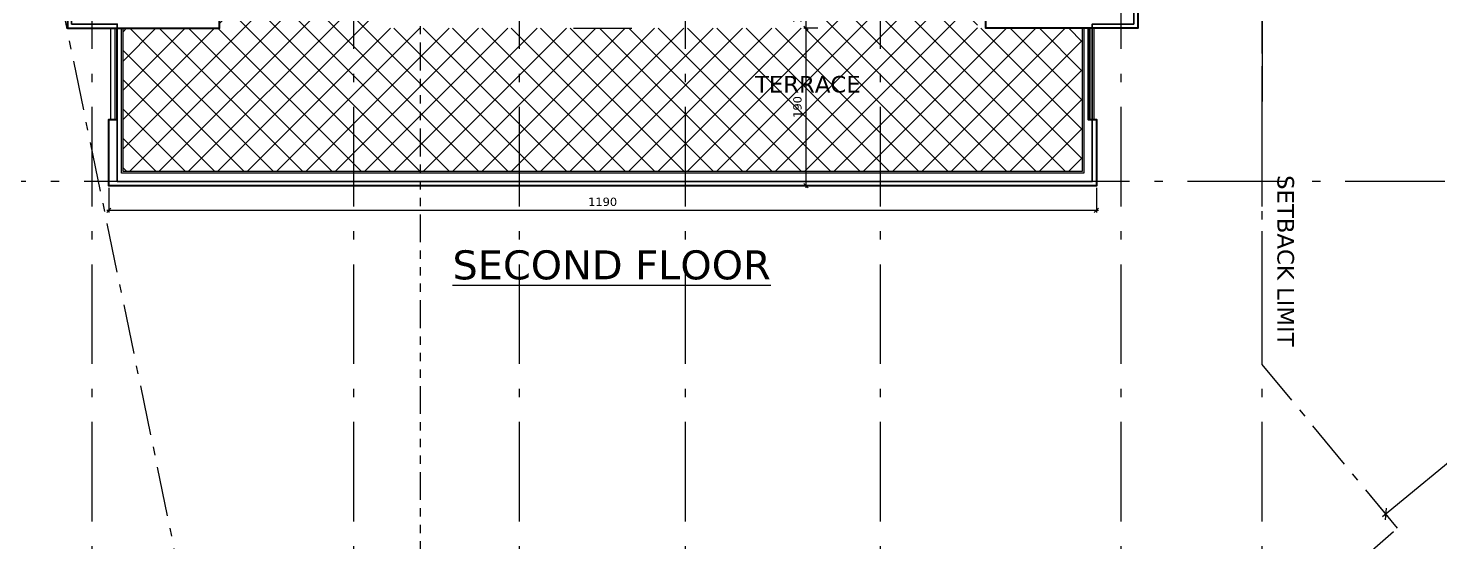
# Model space of a CAD drawing. Header units: inches. Extents: x -48 to 777, y -156 to 510.
# Drawn here: x 196.25 to 213.27, y 222.36 to 228.56 of the extents above; entities that cross this region are included whole.
import ezdxf
from ezdxf.enums import TextEntityAlignment as Align

# ---------------------------------------------------------------- set-up
doc = ezdxf.new("R2010")
doc.units = ezdxf.units.IN
doc.header["$MEASUREMENT"] = 0
doc.set_wipeout_variables(frame=1)
for name, pattern in [('ACAD_ISO06W100', [36, 24, -3, 0, -3, 0, -3, 0, -3]), ('ACAD_ISO10W100', [18, 12, -3, 0, -3]), ('HIDDEN', [0.375, 0.25, -0.125]), ('NUHA', [1.45, 0.75, -0.25, 0.2, -0.25])]:
    doc.linetypes.add(name, pattern=pattern)
doc.layers.get('Defpoints').update_dxf_attribs({"lineweight": 5})
for name, color, linetype, lineweight in [('A-AXIS', 253, 'ACAD_ISO10W100', 5), ('A-AXIS ST', 251, 'ACAD_ISO10W100', 5), ('A-DIM', 9, 'Continuous', 5), ('A-HIDDEN', 254, 'HIDDEN', 5), ('A-LEVELS', 139, 'Continuous', 20), ('A-LIMIT LOT', 235, 'ACAD_ISO10W100', 20), ('A-SIGNS1', 20, 'Continuous', 15), ('A-SIGNS2', 30, 'Continuous', 15), ('A-TEXT', 50, 'Continuous', 15), ('C-STONE', 42, 'Continuous', 30), ('C-WOOD', 28, 'Continuous', 30), ('D-GLASS', 171, 'Continuous', 20), ('D-STONE', 52, 'Continuous', 20), ('D-WOOD', 32, 'Continuous', 20), ('H-TILING', 54, 'Continuous', 5)]:
    doc.layers.add(name, color=color, linetype=linetype, lineweight=lineweight)
doc.layers.add('pts pc', color=7, linetype='Continuous')
doc.layers.add('str-second-slab', color=5, linetype='Continuous')
doc.styles.add('2mm', font='simplex.shx', dxfattribs={"height": 0.5})
doc.styles.add('ROMAND', font='verdana.ttf')
doc.styles.add('ROMANS', font='romans__.ttf', dxfattribs={"height": 0.14})
doc.dimstyles.new('M-1.100', dxfattribs={"dimtxt": 0.2, "dimasz": 0.1, "dimexe": 0.05, "dimexo": 0.05, "dimgap": 0.1, "dimtad": 1, "dimlfac": 100, "dimrnd": 0.5, "dimzin": 9, "dimdsep": 46, "dimtxsty": 'ROMAND', "dimblk": 'OBLIQUE', "dimcen": 1, "dimdle": 0.05, "dimclrd": 256, "dimclre": 256, "dimclrt": 2, "dimadec": 0, "dimazin": 0, "dimtfac": 0.666667, "dimtmove": 2, "dimatfit": 3, "dimfxl": 0.04, "dimtolj": 1, "dimtzin": 5, "dimlwd": -1, "dimlwe": -1, "dimarcsym": 0})
doc.dimstyles.new('M-1.50', dxfattribs={"dimtxt": 0.1, "dimasz": 0.05, "dimexe": 0.025, "dimexo": 0.025, "dimgap": 0.05, "dimtad": 1, "dimlfac": 100, "dimrnd": 0.5, "dimzin": 9, "dimdsep": 46, "dimtxsty": 'ROMAND', "dimblk": 'OBLIQUE', "dimcen": 1, "dimdle": 0.025, "dimclrd": 256, "dimclre": 256, "dimclrt": 2, "dimadec": 0, "dimazin": 0, "dimtfac": 0.666667, "dimtmove": 2, "dimatfit": 3, "dimfxl": 0.04, "dimtolj": 1, "dimtzin": 5, "dimlwd": -1, "dimlwe": -1, "dimarcsym": 0})

# ---------------------------------------------------------------- blocks, each defined once
blk = doc.blocks.new('AXIS')
at = {"layer": 'A-AXIS ST', "ltscale": 0.1}
for p, q in [((637.51853, 296.91777), (637.51853, 336.01919)), ((640.66853, 296.91777), (640.66853, 336.01919)), ((642.66853, 296.91777), (642.66853, 336.01919)), ((644.66853, 296.91777), (644.66853, 336.01919)), ((647.01853, 296.91777), (647.01853, 336.01919)), ((649.91853, 296.91777), (649.91853, 336.01919)), ((651.61853, 296.91777), (651.61853, 336.01919)), ((657.61853, 302.91777), (627.81853, 302.91777))]:
    blk.add_line(p, q, dxfattribs=at)
blk = doc.blocks.new('_Oblique')
at = {"color": 0, "linetype": 'ByBlock', "lineweight": -2}
blk.add_line((-0.5, -0.5), (0.5, 0.5), dxfattribs=at)
blk = doc.blocks.new('*D1033')
at = {"layer": 'A-DIM', "transparency": 16777216}
for p, q in [((205.771, 228.857), (205.602, 228.857)), ((205.627, 228.882), (205.627, 228.532)), ((205.771, 228.557), (205.602, 228.557))]:
    blk.add_line(p, q, dxfattribs=at)
at = {"layer": 'Defpoints', "color": 0, "transparency": 16777216}
for p in [(205.796, 228.857), (205.627, 228.557), (205.796, 228.557)]:
    blk.add_point(p, dxfattribs=at)
at = {"layer": 'A-DIM', "transparency": 16777216, "xscale": 0.05, "yscale": 0.05, "zscale": 0.05}
for p, rotation in [((205.627, 228.857), 90), ((205.627, 228.557), 270)]:
    blk.add_blockref('_Oblique', p, dxfattribs=dict(at, rotation=rotation))
at = {"layer": 'A-DIM', "color": 2, "transparency": 16777216, "insert": (205.525, 228.707), "char_height": 0.1, "attachment_point": 5, "rotation": 90, "style": 'ROMAND'}
blk.add_mtext('\\A1;30', dxfattribs=at)
blk = doc.blocks.new('*D1034')
at = {"layer": 'A-DIM', "transparency": 16777216}
for p, q in [((205.771, 228.557), (205.602, 228.557)), ((205.627, 228.582), (205.627, 226.632)), ((205.85, 226.657), (205.602, 226.657))]:
    blk.add_line(p, q, dxfattribs=at)
at = {"layer": 'Defpoints', "color": 0, "transparency": 16777216}
for p in [(205.796, 228.557), (205.627, 226.657), (205.875, 226.657)]:
    blk.add_point(p, dxfattribs=at)
at = {"layer": 'A-DIM', "transparency": 16777216, "xscale": 0.05, "yscale": 0.05, "zscale": 0.05}
for p, rotation in [((205.627, 228.557), 90), ((205.627, 226.657), 270)]:
    blk.add_blockref('_Oblique', p, dxfattribs=dict(at, rotation=rotation))
at = {"layer": 'A-DIM', "color": 2, "transparency": 16777216, "insert": (205.525, 227.607), "char_height": 0.1, "attachment_point": 5, "rotation": 90, "style": 'ROMAND'}
blk.add_mtext('\\A1;190', dxfattribs=at)
blk = doc.blocks.new('*D1085')
at = {"layer": 'A-DIM', "transparency": 16777216}
for p, q in [((197.227, 226.632), (197.227, 226.335)), ((209.127, 226.632), (209.127, 226.335)), ((197.202, 226.36), (209.152, 226.36))]:
    blk.add_line(p, q, dxfattribs=at)
at = {"layer": 'Defpoints', "color": 0, "transparency": 16777216}
for p in [(197.227, 226.657), (209.127, 226.657), (209.127, 226.36)]:
    blk.add_point(p, dxfattribs=at)
at = {"layer": 'A-DIM', "transparency": 16777216, "xscale": 0.05, "yscale": 0.05, "zscale": 0.05, "rotation": 180}
blk.add_blockref('_Oblique', (197.227, 226.36), dxfattribs=at)
at = {"layer": 'A-DIM', "transparency": 16777216, "xscale": 0.05, "yscale": 0.05, "zscale": 0.05}
blk.add_blockref('_Oblique', (209.127, 226.36), dxfattribs=at)
at = {"layer": 'A-DIM', "color": 2, "transparency": 16777216, "insert": (203.177, 226.462), "char_height": 0.1, "attachment_point": 5, "style": 'ROMAND'}
blk.add_mtext('\\A1;1190', dxfattribs=at)
blk = doc.blocks.new('*D975')
at = {"layer": 'A-DIM', "transparency": 16777216}
for p, q in [((-315972.32, -27928.435), (-315972.32, -27927.018)), ((-315969.32, -27928.435), (-315969.32, -27927.018)), ((-315969.27, -27927.068), (-315972.37, -27927.068))]:
    blk.add_line(p, q, dxfattribs=at)
at = {"layer": 'Defpoints', "color": 0, "transparency": 16777216}
for p in [(-315972.32, -27927.068), (-315972.32, -27928.485), (-315969.32, -27928.485)]:
    blk.add_point(p, dxfattribs=at)
at = {"layer": 'A-DIM', "transparency": 16777216, "xscale": 0.1, "yscale": 0.1, "zscale": 0.1, "rotation": 180}
blk.add_blockref('_Oblique', (-315972.32, -27927.068), dxfattribs=at)
at = {"layer": 'A-DIM', "transparency": 16777216, "xscale": 0.1, "yscale": 0.1, "zscale": 0.1}
blk.add_blockref('_Oblique', (-315969.32, -27927.068), dxfattribs=at)
at = {"layer": 'A-DIM', "color": 2, "transparency": 16777216, "insert": (-315970.82, -27926.864), "char_height": 0.2, "attachment_point": 5, "style": 'ROMAND'}
blk.add_mtext('\\A1;300', dxfattribs=at)
blk = doc.blocks.new('*D976')
at = {"layer": 'A-DIM', "transparency": 16777216}
for p, q in [((-315968.704, -27931.278), (-315968.488, -27931.541)), ((-315970.873, -27933.442), (-315968.481, -27931.47)), ((-315971.019, -27933.187), (-315970.803, -27933.449))]:
    blk.add_line(p, q, dxfattribs=at)
at = {"layer": 'Defpoints', "color": 0, "transparency": 16777216}
for p in [(-315968.736, -27931.24), (-315968.52, -27931.502), (-315971.051, -27933.148)]:
    blk.add_point(p, dxfattribs=at)
at = {"layer": 'A-DIM', "transparency": 16777216, "xscale": 0.1, "yscale": 0.1, "zscale": 0.1}
for p, rotation in [((-315968.52, -27931.502), 39.49825875317813), ((-315970.835, -27933.41), 219.4982587531782)]:
    blk.add_blockref('_Oblique', p, dxfattribs=dict(at, rotation=rotation))
at = {"layer": 'A-DIM', "color": 2, "transparency": 16777216, "insert": (-315969.807, -27932.299), "char_height": 0.2, "attachment_point": 5, "rotation": 39.4983, "style": 'ROMAND'}
blk.add_mtext('\\A1;300', dxfattribs=at)
blk = doc.blocks.new('GXFHGCGFCD')
at = {"layer": 'A-SIGNS1', "linetype": 'NUHA'}
h = blk.add_hatch(color=256, dxfattribs=at)
h.paths.add_polyline_path([(90.382, 61.33), (90.382, 61.17), (90.542, 61.17, 0.414214)])
h.paths.add_polyline_path([(90.382, 61.17), (90.222, 61.17, 0.414214), (90.382, 61.01)])
at = {"layer": 'A-SIGNS1'}
for p, q in [((90.382, 60.914), (90.382, 61.426)), ((90.126, 61.17), (91.79, 61.17))]:
    blk.add_line(p, q, dxfattribs=at)
blk.add_circle((90.382, 61.17), 0.16, dxfattribs=at)
blk = doc.blocks.new('DGXFHXFGDFD')
at = {"layer": 'A-SIGNS1'}
blk.add_blockref('GXFHGCGFCD', (0, 0), dxfattribs=at)
at = {"layer": 'A-SIGNS2', "linetype": 'NUHA', "style": 'ROMANS'}
for s, p in [('F.L.', (90.583, 61.203)), ('C.L.', (90.583, 60.941))]:
    blk.add_text(s, height=0.16, dxfattribs=at).set_placement(p)
at = {"layer": 'A-SIGNS2', "style": 'ROMANS', "width": 0.910135, "flags": 4}
for tag, p, p2 in [('NIV.FINI', (91.116, 61.203), (91.79, 61.203)), ('NIV.BETON', (91.116, 60.941), (91.79, 60.941))]:
    blk.add_attdef(tag, text='', height=0.16, dxfattribs=at).set_placement(p, p2, align=Align.FIT)
blk = doc.blocks.new('LOT 688  TOPOGRAPHIC PLAN')
at = {"layer": 'A-LEVELS', "linetype": 'Continuous'}
for points in [[(-315987.21638, -27931.88282), (-315986.85842, -27931.41121), (-315986.45368, -27930.98156), (-315986.33575, -27930.89225), (-315986.25537, -27930.76912), (-315986.09546, -27930.51457), (-315985.44851, -27929.43765), (-315984.75035, -27928.3945), (-315984.36561, -27927.93882), (-315983.94833, -27927.55543), (-315983.49192, -27927.26563)], [(-315977.76455, -27927.46215), (-315977.50946, -27927.5802), (-315977.2426, -27927.61394), (-315976.96481, -27927.56895), (-315976.39276, -27927.36561)], [(-315975.81241, -27933.92617), (-315975.57475, -27933.33589), (-315975.29753, -27932.79568), (-315974.98022, -27932.27156), (-315974.62455, -27931.72345), (-315974.23224, -27931.11128), (-315973.80859, -27930.42991), (-315973.37282, -27929.81165), (-315973.15746, -27929.57807), (-315972.94757, -27929.42253), (-315972.74596, -27929.3658), (-315972.55489, -27929.42407), (-315972.37302, -27929.58589), (-315972.19768, -27929.82938), (-315971.85586, -27930.47382), (-315971.50802, -27931.18225), (-315971.32515, -27931.50573), (-315971.13273, -27931.77952), (-315970.92811, -27931.98198), (-315970.71011, -27932.10288), (-315970.47958, -27932.14851), (-315970.23757, -27932.12643), (-315969.98511, -27932.04419)], [(-315978.65945, -27933.32221), (-315978.53827, -27933.01962), (-315978.38904, -27932.6775), (-315978.06026, -27931.951), (-315977.9076, -27931.60478), (-315977.78068, -27931.29537), (-315977.69294, -27931.04184), (-315977.65785, -27930.86329), (-315977.68883, -27930.7788), (-315977.79679, -27930.80398), (-315977.97235, -27930.92681), (-315978.19645, -27931.12205), (-315978.71368, -27931.62849), (-315979.19667, -27932.12194), (-315979.61338, -27932.51968), (-315980.09919, -27932.94258), (-315980.30577, -27933.18141), (-315980.41815, -27933.43919), (-315980.42254, -27933.57533), (-315980.38574, -27933.71481), (-315980.21493, -27933.96535)], [(-315978.77809, -27934.05116), (-315978.72857, -27933.66721), (-315978.65945, -27933.32221)]]:
    blk.add_lwpolyline(points, dxfattribs=at)
at = {"layer": 'pts pc', "linetype": 'Continuous'}
for points in [[(-315975.65538, -27927.29139), (-315976.36616, -27927.99459)], [(-315975.65917, -27927.99838), (-315976.36237, -27927.2876)], [(-315978.88609, -27928.53409), (-315979.59687, -27929.23729)], [(-315978.88988, -27929.24108), (-315979.59308, -27928.5303)], [(-315982.1277, -27929.94473), (-315982.83848, -27930.64793)], [(-315982.13149, -27930.65172), (-315982.83469, -27929.94094)], [(-315985.97898, -27930.54609), (-315986.68976, -27931.24929)], [(-315985.98277, -27931.25308), (-315986.68597, -27930.5423)], [(-315978.65715, -27932.83638), (-315979.36793, -27933.53957)], [(-315978.66094, -27933.54337), (-315979.36414, -27932.83259)]]:
    blk.add_lwpolyline(points, dxfattribs=at)
at = {"layer": 'A-SIGNS1'}
ref = blk.add_blockref('DGXFHXFGDFD', (-316093.72857, -28009.6367), dxfattribs=dict(at, xscale=1.267200000000003, yscale=1.267200000000003, zscale=1.267200000000003))
ref.add_attrib('NIV.FINI', '+94.00', dxfattribs={"layer": 'A-SIGNS2', "height": 0.202752, "style": 'ROMAND', "width": 0.797031}).set_placement((-315978.26655, -27932.08009), (-315977.43858, -27932.08009), align=Align.FIT)
ref.add_attrib('NIV.BETON', '----', dxfattribs={"layer": 'A-SIGNS2', "height": 0.202752, "style": 'ROMAND', "width": 1.634557}).set_placement((-315978.26655, -27932.41186), (-315977.43858, -27932.41186), align=Align.FIT)
at = {"layer": 'pts pc', "color": 1, "char_height": 0.5, "attachment_point": 1, "rotation": 359.692852, "style": '2mm'}
for s, insert, width in [('\\Fsimplex.shx;\\W1.0000000000;\\T1.0000000000;\\o\\l93.830', (-315975.50944, -27927.39567), 3.0714286), ('\\Fsimplex.shx;\\W1.0000000000;\\T1.0000000000;\\o\\l93.657', (-315978.74015, -27928.63837), 3.0714286), ('\\Fsimplex.shx;\\W1.0000000000;\\T1.0000000000;\\o\\l93.481', (-315981.98176, -27930.04901), 2.9761905), ('\\Fsimplex.shx;\\W1.0000000000;\\T1.0000000000;\\o\\l93.999', (-315985.83304, -27930.65038), 3.0714286), ('\\Fsimplex.shx;\\W1.0000000000;\\T1.0000000000;\\o\\l94.156', (-315988.12165, -27931.50412), 2.9761905), ('\\Fsimplex.shx;\\W1.0000000000;\\T1.0000000000;\\o\\l94.131', (-315978.51121, -27932.94066), 2.8809524)]:
    blk.add_mtext(s, dxfattribs=dict(at, insert=insert, width=width))
at = {"linetype": 'Continuous'}
blk.add_wipeout([(-315996.80172, -27893.57917), (-315969.32038, -27896.23659), (-315969.32038, -27930.53073), (-315964.08799, -27936.87852), (-315964.6636, -27941.43051), (-315970.22923, -27937.16678), (-315985.1164, -27950.2257)], dxfattribs=at).dxf.layer = 'A-LIMIT LOT'
at = {"layer": 'A-HIDDEN', "linetype": 'ACAD_ISO10W100', "ltscale": 0.05}
blk.add_lwpolyline([(-315992.30527, -27900.52725), (-315983.21966, -27944.57125), (-315970.69258, -27933.58259), (-315972.32038, -27931.60779), (-315972.32038, -27902.3323)], close=True, dxfattribs=at)
at = {"layer": 'A-TEXT', "insert": (-315971.93834, -27929.32373, 93), "char_height": 0.2, "width": 7.1807633, "attachment_point": 1, "rotation": 270, "style": 'ROMAND'}
blk.add_mtext('SETBACK LIMIT', dxfattribs=at)
at = {"layer": 'A-DIM'}
for p1, p2, distance, picture, middle in [((-315969.32038, -27928.48546), (-315972.32038, -27928.48546), -1.41759, '*D975', (-315970.82038, -27926.86371)), ((-315971.05075, -27933.14806), (-315968.73582, -27931.2399), -0.33995, '*D976', (-315969.80692, -27932.29876))]:
    dim = blk.add_aligned_dim(p1=p1, p2=p2, distance=distance, dimstyle='M-1.100', dxfattribs=at)
    dim.commit()
    dim.dimension.update_dxf_attribs({"geometry": picture, "text_midpoint": middle})

msp = doc.modelspace()

# ---------------------------------------------------------------- block references
at = {"layer": 'pts pc'}
msp.add_blockref('LOT 688  TOPOGRAPHIC PLAN', (316183.44716, 28156.10823), dxfattribs=at)

# ---------------------------------------------------------------- next in the draw order: hatches: boundary and pattern name
at = {"layer": 'H-TILING'}
h = msp.add_hatch(dxfattribs=at)
h.set_pattern_fill('ANSI37', color=256, scale=2)
h.set_pattern_definition([(45, (0, 99), (-0.1767767, 0.1767767), []), (135, (0, 99), (-0.1767767, -0.1767767), [])])
h.paths.add_polyline_path([(202.82678, 228.55688), (200.50775, 228.55688), (200.50775, 228.75688), (198.60775, 228.75688), (198.55775, 228.75157), (198.55775, 228.55688), (197.39678, 228.55688), (197.39678, 226.82688), (208.95678, 226.82688), (208.95678, 228.55688), (207.6958, 228.55688), (207.6958, 228.75688), (205.8458, 228.75688), (205.7958, 228.75257), (205.7958, 228.55688), (203.52678, 228.55688)])

# ---------------------------------------------------------------- next in the draw order: linework, layer by layer
at = {"layer": 'A-AXIS', "linetype": 'ACAD_ISO06W100', "ltscale": 0.014}
msp.add_lwpolyline([(200.97678, 261.53523), (200.97678, 206.99672)], dxfattribs=at)
at = {"layer": 'C-STONE', "linetype": 'Continuous'}
for points in [[(197.02678, 234.45688), (197.02678, 234.50688), (196.72678, 234.50688), (196.72678, 228.55688), (198.55775, 228.55688), (198.55775, 228.85688), (198.50775, 228.85688)], [(209.47678, 228.90688), (209.62678, 228.90688), (209.62678, 228.55688), (207.7958, 228.55688), (207.7958, 228.85688), (207.8458, 228.85688)]]:
    msp.add_lwpolyline(points, dxfattribs=at)
at = {"layer": 'C-WOOD'}
msp.add_lwpolyline([(209.02678, 228.55688), (209.02678, 227.45688), (209.12678, 227.45688), (209.12678, 226.65688), (197.22678, 226.65688), (197.22678, 227.45688), (197.32678, 227.45688), (197.32678, 228.55688)], dxfattribs=at)
at = {"layer": 'D-GLASS'}
for points in [[(208.97678, 228.55688), (208.97678, 226.80688), (197.37678, 226.80688), (197.37678, 228.55688)], [(208.95678, 228.55688), (208.95678, 226.82688), (197.39678, 226.82688), (197.39678, 228.55688)]]:
    msp.add_lwpolyline(points, dxfattribs=at)
at = {"layer": 'D-STONE', "linetype": 'Continuous'}
msp.add_lwpolyline([(202.82678, 228.55688), (203.52678, 228.55688)], dxfattribs=at)
at = {"layer": 'D-WOOD'}
for points in [[(197.25178, 227.45688), (197.25178, 228.55688)], [(197.30178, 227.45688), (197.30178, 228.55688)], [(209.05178, 227.45688), (209.05178, 228.55688)], [(209.10178, 227.45688), (209.10178, 228.55688)]]:
    msp.add_lwpolyline(points, dxfattribs=at)
at = {"layer": 'str-second-slab'}
msp.add_lwpolyline([(209.57678, 240.95682), (209.57678, 228.60688), (209.07678, 228.60688), (209.07678, 226.70688), (204.5458, 226.70688), (204.5458, 226.70688), (201.80775, 226.70688), (201.80775, 226.70688), (197.32678, 226.70688), (197.32678, 228.60688), (196.77678, 228.60688), (196.77678, 240.97688)], dxfattribs=at)

# ---------------------------------------------------------------- next in the draw order: block references
at = {"layer": 'A-DIM'}
msp.add_blockref('AXIS', (-440.49175, -76.21088), dxfattribs=at)

# ---------------------------------------------------------------- next in the draw order: texts
at = {"layer": 'A-TEXT', "style": 'ROMAND'}
for s, insert, char_height, width, attachment_point in [('TERRACE', (206.2867, 227.77708), 0.2, 3.6942321, 9), ('{\\LSECOND FLOOR}', (201.36726, 225.87719), 0.35, 17.9519082, 1)]:
    msp.add_mtext(s, dxfattribs=dict(at, insert=insert, char_height=char_height, width=width, attachment_point=attachment_point))

# ---------------------------------------------------------------- next in the draw order: dimensions: what is measured, and where the dimension line sits
at = {"layer": 'A-DIM'}
for base, p1, p2, picture, middle in [((205.62669, 228.55688), (205.7958, 228.85688), (205.7958, 228.55688), '*D1033', (205.52461, 228.70688)), ((205.62669, 226.65688), (205.7958, 228.55688), (205.87475, 226.65688), '*D1034', (205.52464, 227.60688))]:
    dim = msp.add_linear_dim(base=base, p1=p1, p2=p2, angle=90, dimstyle='M-1.50', dxfattribs=at)
    dim.commit()
    dim.dimension.update_dxf_attribs({"geometry": picture, "text_midpoint": middle})
dim = msp.add_linear_dim(base=(209.12678, 226.36044), p1=(197.22678, 226.65688), p2=(209.12678, 226.65688), dimstyle='M-1.50', dxfattribs=at)
dim.commit()
dim.dimension.update_dxf_attribs({"geometry": '*D1085', "text_midpoint": (203.17678, 226.46249)})

doc.saveas('drawing.dxf')
